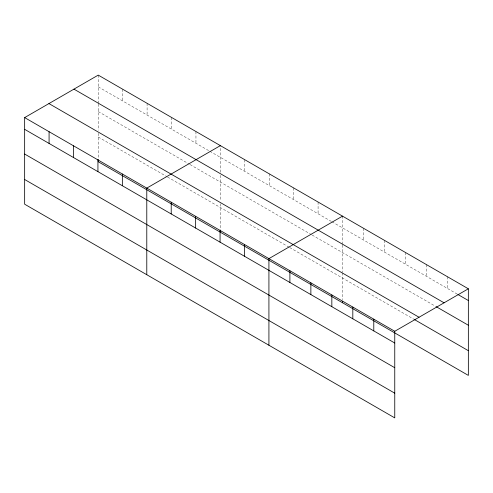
<?xml version="1.0" encoding="UTF-8"?>
<svg xmlns="http://www.w3.org/2000/svg" width="493" height="493" viewBox="0 0 493 493"><rect width="100%" height="100%" fill="white"/><g stroke="black" fill="none" stroke-linecap="round" stroke-linejoin="round"><path stroke-width="0.37" stroke-dasharray="2.46 1.85" d="M220.377 175.329L220.377 200.787M220.377 172.334L220.377 145.626M342.512 245.095L342.512 272.05M342.512 244.349L342.512 216.137M98.243 86.848L209.155 150.883M209.815 151.265L331.29 221.394M331.949 221.776L457.208 294.093M98.243 111.554L189.349 164.157M190.008 164.539L311.484 234.668M312.143 235.05L435.578 306.319M98.243 137.011L166.899 176.654M167.558 177.036L289.04 247.166M289.699 247.548L413.954 319.285M447.379 276.684L447.379 288.417M426.402 264.575L426.402 276.308M405.431 252.465L405.431 264.205M384.46 240.356L384.46 252.096M363.483 228.247L363.483 239.986M342.512 272.802L342.512 299.756M318.084 202.038L318.084 213.771M293.655 187.932L293.655 199.671M269.233 173.832L269.233 185.565M244.805 159.726L244.805 171.465M220.377 203.782L220.377 229.239M195.949 131.52L195.949 143.26M171.521 117.42L171.521 129.154M147.093 103.314L147.093 115.054M122.671 89.215L122.671 100.948M98.243 75.109L98.243 103.32M98.243 104.066L98.243 130.275M98.243 133.27L98.243 158.728"/><path stroke-width="0.74" d="M394.757 367.723L394.757 331.278L24.65 117.599L24.65 204.207L394.757 417.891L394.757 367.723L24.65 154.044M98.243 159.473L98.243 161.722L468.35 375.401L468.35 288.793L98.243 75.109L24.65 117.599M220.377 145.626L146.785 188.11L146.785 274.724M342.512 216.137L268.919 258.628L268.919 345.236M394.757 331.278L468.35 288.793M457.861 294.475L468.35 300.527M73.956 89.134L444.064 302.813M436.237 306.695L468.35 325.238M48.936 103.579L419.044 317.258M414.607 319.667L468.35 350.696M24.65 129.332L394.757 343.017M24.65 179.501L394.757 393.18M373.786 319.168L373.786 330.908M352.815 307.059L352.815 318.798M342.512 301.254L342.512 302.751M331.838 294.956L331.838 306.689M310.867 282.846L310.867 294.58M289.896 270.737L289.896 282.471M244.497 244.522L244.497 256.261M220.377 229.991L220.377 232.234M220.069 230.422L220.069 242.155M195.641 216.316L195.641 228.056M171.213 202.216L171.213 213.95M122.356 174.011L122.356 185.744M97.934 159.905L97.934 171.644M73.506 145.805L73.506 157.538M49.078 131.699L49.078 143.438"/></g></svg>
